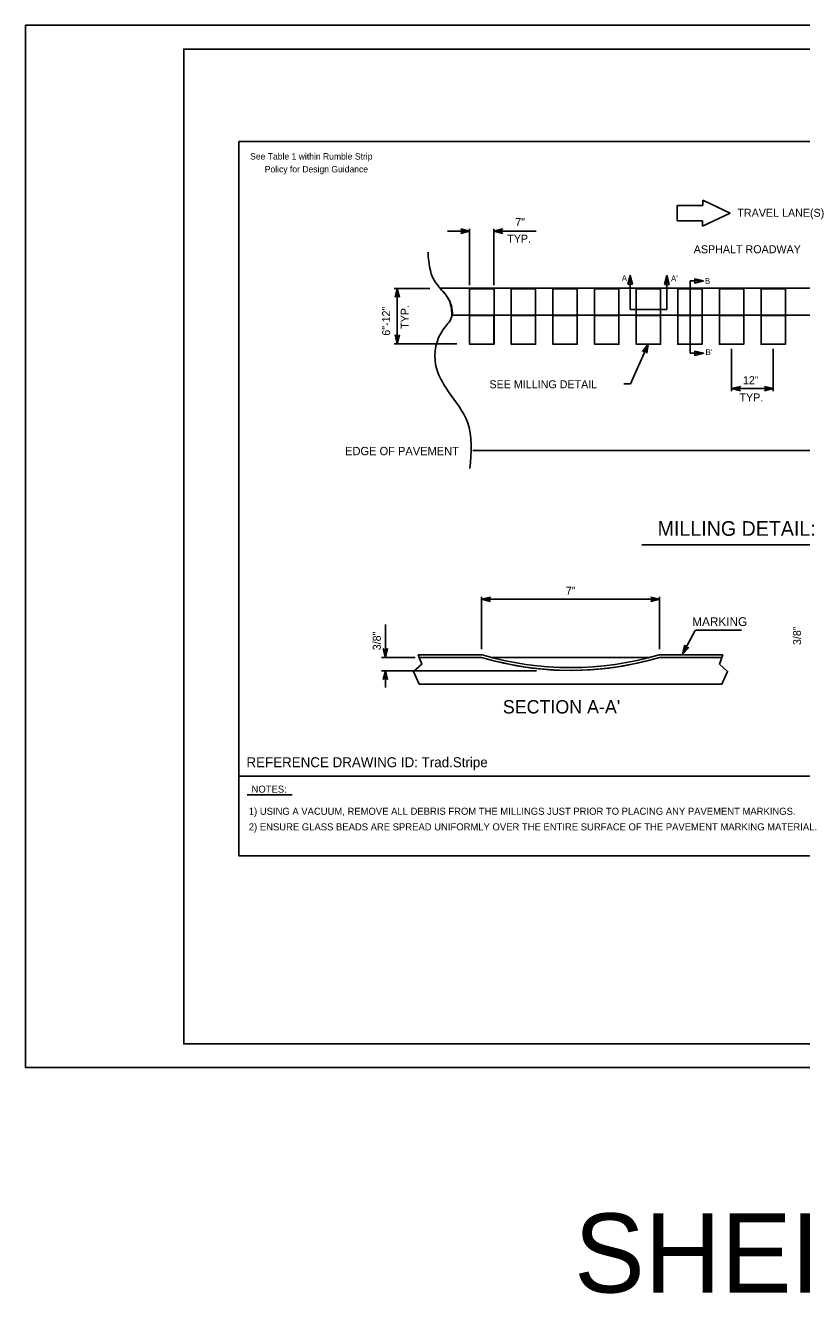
# Model space of a CAD drawing. Extents: x 1997364 to 1999376, y 527514 to 529114.
# Drawn here: x 1997364 to 1998342, y 527514 to 529114 of the extents above; entities that cross this region are included whole.
import ezdxf

# ---------------------------------------------------------------- set-up
doc = ezdxf.new("R2010")
doc.units = 0
for name, color, linetype in [('Default', 7, 'Continuous'), ('GSBWFILL', 7, 'Continuous'), ('Old_Level_1', 7, 'Continuous'), ('Old_Level_33', 7, 'Continuous'), ('Prop Sign E Yield Sign Ahead CELL', 7, 'Continuous'), ('Prop Support Two', 7, 'Continuous')]:
    doc.layers.add(name, color=color, linetype=linetype)

# ---------------------------------------------------------------- blocks, each defined once
blk = doc.blocks.new('DTF')
at = {"layer": 'Default'}
for p, q in [((-10.33475, 4.8755), (-10.33625, 2.90475)), ((0, 0), (-10.33475, 4.8755)), ((-19.936, 2.9115), (-19.9395, -2.8845)), ((-10.33625, 2.90475), (-19.936, 2.9115)), ((-10.34125, -4.8615), (0, 0)), ((-19.9395, -2.8845), (-10.3405, -2.891)), ((-10.3405, -2.891), (-10.34125, -4.8615))]:
    blk.add_line(p, q, dxfattribs=at)
blk = doc.blocks.new('TERM2')
at = {"layer": 'Default'}
for p, q in [((-6.25, 1.563), (0, 0)), ((-4.687, 0), (-6.25, 1.563)), ((0, 0), (-6.25, -1.563)), ((-6.25, -1.563), (-4.687, 0))]:
    blk.add_line(p, q, dxfattribs=at)

msp = doc.modelspace()

# ---------------------------------------------------------------- linework, layer by layer
at = {"layer": 'Default'}
for p, q in [((1997923.7, 528854.3), (1997895.8, 528854.3)), ((1997923.7, 528786.4), (1997923.7, 528857.4)), ((1997954.3, 528786.4), (1997954.3, 528857.4)), ((1997954.3, 528854.3), (1998007.5, 528854.3)), ((1998126.1, 528755.7), (1998126.1, 528798.6)), ((1998172.4, 528755.7), (1998172.4, 528798.4)), ((1997873.5, 528782.2), (1997828.8, 528782.2)), ((1997832.6, 528782.2), (1997832.6, 528712.2)), ((1997885.8, 528782.5), (1998656.1, 528782.5)), ((1997923.7, 528782.5), (1997886.2, 528782.5)), ((1997923.7, 528782.5), (1997954.3, 528782.5)), ((1997954.3, 528782.5), (1997923.7, 528782.5)), ((1997923.8, 528781.8), (1997923.8, 528711.8)), ((1997976.2, 528782.5), (1997954.3, 528782.5)), ((1997954.5, 528781.8), (1997954.5, 528711.8)), ((1997976.2, 528782.5), (1998006.8, 528782.5)), ((1998006.8, 528782.5), (1997976.2, 528782.5)), ((1997976.3, 528781.8), (1997976.3, 528711.8)), ((1998028.7, 528782.5), (1998006.8, 528782.5)), ((1998006.9, 528781.8), (1998006.9, 528711.8)), ((1998028.7, 528782.5), (1998059.3, 528782.5)), ((1998059.3, 528782.5), (1998028.7, 528782.5)), ((1998028.8, 528781.8), (1998028.8, 528711.8)), ((1998081.2, 528782.5), (1998059.3, 528782.5)), ((1998059.4, 528781.8), (1998059.4, 528711.8)), ((1998081.2, 528782.5), (1998111.8, 528782.5)), ((1998111.8, 528782.5), (1998081.2, 528782.5)), ((1998081.3, 528781.8), (1998081.3, 528711.8)), ((1998133.6, 528782.5), (1998111.8, 528782.5)), ((1998111.9, 528781.8), (1998111.9, 528711.8)), ((1998133.6, 528782.5), (1998164.2, 528782.5)), ((1998164.2, 528782.5), (1998133.6, 528782.5)), ((1998133.7, 528781.8), (1998133.7, 528711.8)), ((1998186.1, 528782.5), (1998164.2, 528782.5)), ((1998164.4, 528781.8), (1998164.4, 528711.8)), ((1998186.1, 528782.5), (1998216.7, 528782.5)), ((1998216.7, 528782.5), (1998186.1, 528782.5)), ((1998186.2, 528781.8), (1998186.2, 528711.8)), ((1998201.8, 528791.6), (1998201.8, 528700.4)), ((1998201.9, 528791.6), (1998217.8, 528791.6)), ((1998238.6, 528782.5), (1998216.7, 528782.5)), ((1998216.8, 528781.8), (1998216.8, 528711.8)), ((1998238.6, 528782.5), (1998269.2, 528782.5)), ((1998269.2, 528782.5), (1998238.6, 528782.5)), ((1998238.7, 528781.8), (1998238.7, 528711.8)), ((1998291, 528782.5), (1998269.2, 528782.5)), ((1998269.3, 528781.8), (1998269.3, 528711.8)), ((1998291, 528782.5), (1998321.7, 528782.5)), ((1998321.7, 528782.5), (1998291, 528782.5)), ((1998291.2, 528781.8), (1998291.2, 528711.8)), ((1998343.5, 528782.5), (1998321.7, 528782.5)), ((1998321.8, 528781.8), (1998321.8, 528711.8)), ((1998126.1, 528755.7), (1998172.4, 528755.7)), ((1997901.3, 528748.6), (1998640.3, 528748.6)), ((1997901.5, 528748.6), (1998640.1, 528748.6)), ((1997907.7, 528712.2), (1997828.8, 528712.2)), ((1997923.8, 528711.8), (1997954.5, 528711.8)), ((1997976.3, 528711.8), (1998006.9, 528711.8)), ((1998028.8, 528711.8), (1998059.4, 528711.8)), ((1998081.3, 528711.8), (1998111.9, 528711.8)), ((1998149, 528711.8), (1998126.5, 528661.7)), ((1998133.7, 528711.8), (1998164.4, 528711.8)), ((1998186.2, 528711.8), (1998216.8, 528711.8)), ((1998238.7, 528711.8), (1998269.3, 528711.8)), ((1998254, 528706), (1998254, 528652.4)), ((1998291.2, 528711.8), (1998321.8, 528711.8)), ((1998306.5, 528706), (1998306.5, 528652.4)), ((1998201.8, 528700.4), (1998218, 528700.4)), ((1998126.5, 528661.7), (1998118, 528661.7)), ((1998253.8, 528655.7), (1998306.5, 528655.7)), ((1997927.7, 528577.8), (1998614.3, 528577.8)), ((1998141, 528458.7), (1998419.7, 528458.7)), ((1997938.9, 528327), (1997938.9, 528393.1)), ((1997938.9, 528390), (1998163.2, 528390)), ((1998163.2, 528327), (1998163.2, 528393.1)), ((1997817.6, 528316.8), (1997817.6, 528358.1)), ((1998208, 528350.8), (1998192.2, 528320.8)), ((1998208.4, 528350.9), (1998266.5, 528350.9)), ((1997859, 528320.1), (1997939.4, 528320.1)), ((1997859, 528320.1), (1997863.4, 528308.1)), ((1998162.7, 528320.1), (1998243, 528320.1)), ((1998243, 528320.1), (1998238.6, 528308.1)), ((1997855.3, 528316.8), (1997812.6, 528316.8)), ((1997863.4, 528308.1), (1997853.1, 528299.1)), ((1997860.3, 528316.8), (1997938.9, 528316.8)), ((1997951.3, 528316.8), (1998150.7, 528316.8)), ((1998163.2, 528316.8), (1998241.8, 528316.8)), ((1998238.6, 528308.1), (1998248.9, 528299.1)), ((1998008.1, 528299.9), (1997812.6, 528299.9)), ((1997817.6, 528299.9), (1997817.6, 528278.6)), ((1997853.1, 528299.1), (1997860.3, 528283.1)), ((1998248.9, 528299.1), (1998241.8, 528283.1)), ((1997860.3, 528283.1), (1998241.8, 528283.1)), ((1997643.5, 528143.5), (1997700.1, 528143.5))]:
    msp.add_line(p, q, dxfattribs=at)
for points in [[(1997633, 528967.4), (1999050.7, 528967.4), (1999050.7, 528066.4), (1997633, 528066.4)], [(1998123.4, 528787.5), (1998126.1, 528798.6), (1998128.9, 528787.5)], [(1998169.6, 528787.3), (1998172.4, 528798.4), (1998175.2, 528787.3)], [(1997954.5, 528711.8), (1997923.8, 528711.8), (1997923.8, 528781.8), (1997954.5, 528781.8)], [(1998006.9, 528711.8), (1997976.3, 528711.8), (1997976.3, 528781.8), (1998006.9, 528781.8)], [(1998059.4, 528711.8), (1998028.8, 528711.8), (1998028.8, 528781.8), (1998059.4, 528781.8)], [(1998111.9, 528711.8), (1998081.3, 528711.8), (1998081.3, 528781.8), (1998111.9, 528781.8)], [(1998164.4, 528711.8), (1998133.7, 528711.8), (1998133.7, 528781.8), (1998164.4, 528781.8)], [(1998216.8, 528711.8), (1998186.2, 528711.8), (1998186.2, 528781.8), (1998216.8, 528781.8)], [(1998207.5, 528794.4), (1998218.5, 528791.6), (1998207.5, 528788.8)], [(1998269.3, 528711.8), (1998238.7, 528711.8), (1998238.7, 528781.8), (1998269.3, 528781.8)], [(1998321.8, 528711.8), (1998291.2, 528711.8), (1998291.2, 528781.8), (1998321.8, 528781.8)], [(1997923.8, 528711.8), (1997954.4, 528711.8), (1997954.4, 528747.9), (1997923.8, 528747.9)], [(1997976.3, 528711.8), (1998006.9, 528711.8), (1998006.9, 528747.9), (1997976.3, 528747.9)], [(1998028.8, 528711.8), (1998059.4, 528711.8), (1998059.4, 528747.9), (1998028.8, 528747.9)], [(1998081.3, 528711.8), (1998111.9, 528711.8), (1998111.9, 528747.9), (1998081.3, 528747.9)], [(1998133.8, 528711.8), (1998164.4, 528711.8), (1998164.4, 528747.9), (1998133.8, 528747.9)], [(1998186.2, 528711.8), (1998216.8, 528711.8), (1998216.8, 528747.9), (1998186.2, 528747.9)], [(1998238.7, 528711.8), (1998269.3, 528711.8), (1998269.3, 528747.9), (1998238.7, 528747.9)], [(1998291.2, 528711.8), (1998321.8, 528711.8), (1998321.8, 528747.9), (1998291.2, 528747.9)], [(1998207.6, 528703.1), (1998218.7, 528700.4), (1998207.6, 528697.6)], [(1998163.2, 528316.8), (1998241.8, 528316.8), (1998238.6, 528308.1), (1998248.9, 528299.1), (1998241.8, 528283.1), (1997860.3, 528283.1), (1997853.1, 528299.1), (1997863.4, 528308.1), (1997860.3, 528316.8), (1997938.9, 528316.8), (1997954.1, 528312.4), (1997966.6, 528309.9), (1997982.9, 528306.2), (1998002.4, 528303.2), (1998029.5, 528300.7), (1998051.6, 528300.3), (1998076.6, 528301.2), (1998099.1, 528303.2), (1998117, 528305.7), (1998136.6, 528309.9), (1998152, 528313.7), (1998163.2, 528316.8)]]:
    msp.add_lwpolyline(points, close=True, dxfattribs=at)
for points in [[(1997923.7, 528782.5), (1997923.7, 528782.5)], [(1997954.3, 528782.5), (1997954.3, 528782.5)], [(1997976.2, 528782.5), (1997976.2, 528782.5)], [(1998006.8, 528782.5), (1998006.8, 528782.5)], [(1998028.7, 528782.5), (1998028.7, 528782.5)], [(1998059.3, 528782.5), (1998059.3, 528782.5)], [(1998081.2, 528782.5), (1998081.2, 528782.5)], [(1998111.8, 528782.5), (1998111.8, 528782.5)], [(1998133.6, 528782.5), (1998133.6, 528782.5)], [(1998164.2, 528782.5), (1998164.2, 528782.5)], [(1998186.1, 528782.5), (1998186.1, 528782.5)], [(1998216.7, 528782.5), (1998216.7, 528782.5)], [(1998238.6, 528782.5), (1998238.6, 528782.5)], [(1998269.2, 528782.5), (1998269.2, 528782.5)], [(1998291, 528782.5), (1998291, 528782.5)], [(1998321.7, 528782.5), (1998321.7, 528782.5)]]:
    msp.add_lwpolyline(points, dxfattribs=at)
for radius, start, end in [(389.1, 253.3279, 286.6721), (392.5, 253.4, 286.5999)]:
    msp.add_arc((1998051, 528692.9), radius, start, end, dxfattribs=at)
for points in [[(1997871.3, 528827.9), (1997879, 528792.6), (1997897.2, 528768.7), (1997901, 528745.7), (1997890.5, 528730.4), (1997880.9, 528686.3), (1997897.2, 528651.9), (1997921.1, 528613.6), (1997924.1, 528555)], [(1997886.2, 528782.5), (1997889.2, 528779.2), (1997892.2, 528775.9), (1997894.9, 528772.5), (1997896.1, 528770.6), (1997897.2, 528768.7), (1997901.5, 528748.6)]]:
    msp.add_spline(points, degree=3, dxfattribs=at)
at = {"layer": 'GSBWFILL'}
for p, q in [((1999376.4, 529114), (1997363.8, 529114)), ((1997363.8, 529114), (1997363.8, 527799.3)), ((1999376.4, 529114), (1997363.8, 529114)), ((1997363.8, 529114), (1997363.8, 527799.3)), ((1997363.8, 527799.3), (1999376.4, 527799.3))]:
    msp.add_line(p, q, dxfattribs=at)
at = {"layer": 'Old_Level_1'}
for p, q in [((1997633, 528166.9), (1998940.3, 528166.9)), ((1997635.8, 528166.9), (1998925.5, 528166.9))]:
    msp.add_line(p, q, dxfattribs=at)
at = {"layer": 'Old_Level_33'}
msp.add_line((1997564.6, 529084.1), (1997564.6, 529084.1), dxfattribs=at)
msp.add_line((1997564.6, 529084.1), (1997564.6, 529084.1), dxfattribs=at)
at = {"layer": 'Prop Sign E Yield Sign Ahead CELL'}
msp.add_lwpolyline([(1999356, 529084.1), (1997563.4, 529084.1), (1997563.4, 527829.2), (1999356, 527829.2)], close=True, dxfattribs=at)
at = {"layer": 'Prop Support Two'}
msp.add_line((1997363.8, 527799.3), (1997363.8, 527799.3), dxfattribs=at)

# ---------------------------------------------------------------- block references
at = {"layer": 'Default', "xscale": 3.3637058476834762, "yscale": 3.3637058476834762}
msp.add_blockref('DTF', (1998252.3, 528877.1), dxfattribs=at)
at = {"layer": 'Default'}
for p, xscale, yscale, rotation in [((1997923.7, 528854.3), 1.793976452097854, 1.793976452097854, 2.7372046349564805e-11), ((1997954.3, 528854.3), 1.793976452097854, 1.793976452097854, -179.99999999995245), ((1997832.6, 528782.2), 1.793976452097854, 1.793976452097854, 89.99999999987931), ((1997832.6, 528712.2), 1.793976452097854, 1.793976452097854, -90.0000000001207), ((1998149, 528711.8), 1.793976452097854, 1.7939764520978536, 65.81937702015905), ((1998253.8, 528655.7), 1.793976452097854, 1.793976452097854, 179.99999999997019), ((1998306.5, 528655.7), 1.793976452097854, 1.793976452097854, -2.9817700138720474e-11), ((1997938.9, 528390), 1.7939764520978527, 1.7939764520978534, 179.99984077389897), ((1998163.2, 528390), 1.7939764520978527, 1.7939764520978534, -0.00015922610104820336), ((1997817.6, 528316.8), 1.7939764520978536, 1.793976452097854, -89.99968490427887), ((1998192.2, 528320.8), 1.7939764520978536, 1.793976452097854, -117.83762040221214), ((1997817.6, 528299.9), 1.7939764520978538, 1.7939764520978536, 89.99993359224467)]:
    msp.add_blockref('TERM2', p, dxfattribs=dict(at, xscale=xscale, yscale=yscale, rotation=rotation))

# ---------------------------------------------------------------- texts
for s, height, rotation, p in [('See Table 1 within Rumble Strip', 8.074, 360, (1997647.1, 528944.7)), ('Policy for Design Guidance', 8.074, 360, (1997665.5, 528928.5)), ('TRAVEL LANE(S)', 10.091, 360, (1998261.3, 528872.5)), ('7"', 10.09, 360, (1997981.3, 528860.8)), ('TYP.', 10.09, 360, (1997971.2, 528839.8)), ('ASPHALT ROADWAY', 10.091, 360, (1998206.3, 528826.5)), ('A', 7.36, 0, (1998115.6, 528791.4)), ("A'", 7.36, 0, (1998177.7, 528791.2)), ('B', 7.36, 0, (1998220.3, 528788)), ('6"-12"', 10.09, 90, (1997823.6, 528722.5)), ('TYP.', 10.09, 90, (1997847.1, 528731.2)), ("B'", 7.36, 0, (1998221.1, 528698.1)), ('12"', 10.09, 360, (1998268.2, 528661.3)), ('SEE MILLING DETAIL', 10.091, 360, (1997948.8, 528656.2)), ('TYP.', 10.09, 360, (1998264, 528639.6)), ('EDGE OF PAVEMENT', 10.438, 360, (1997766.8, 528571.8)), ('MILLING DETAIL:', 18.5, 0, (1998160.7, 528470.1)), ('7"', 10.09, 0, (1998045.1, 528395.8)), ('MARKING', 11.1, 0, (1998204.4, 528356.3)), ('3/8"', 10.09, 90.0002, (1998341.5, 528332.3)), ('3/8"', 10.09, 90.0002, (1997811.8, 528325.7)), ("SECTION A-A'", 16.819, 0, (1997965.6, 528246)), ('REFERENCE DRAWING ID: Trad.Stripe', 12.592, 0, (1997642.5, 528178.2)), ('NOTES:', 8.91, 0, (1997648.9, 528146.1)), ('1) USING A VACUUM, REMOVE ALL DEBRIS FROM THE MILLINGS JUST PRIOR TO PLACING ANY PAVEMENT MARKINGS.', 8.91, 0, (1997645.4, 528118.2)), ('2) ENSURE GLASS BEADS ARE SPREAD UNIFORMLY OVER THE ENTIRE SURFACE OF THE PAVEMENT MARKING MATERIAL.', 8.91, 0, (1997645.4, 528098.5)), ('SHEET 3', 99.73, 0, (1998055.5, 527515.6))]:
    msp.add_text(s, height=height, rotation=rotation, dxfattribs=at).set_placement(p)

doc.saveas('drawing.dxf')
